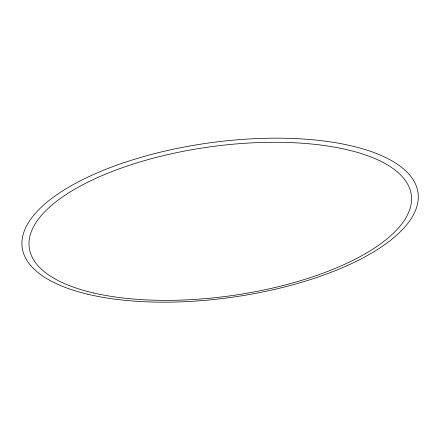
<?xml version="1.0" encoding="UTF-8"?>
<svg xmlns="http://www.w3.org/2000/svg" width="440" height="440" viewBox="0 0 440 440"><rect width="100%" height="100%" fill="white"/><g stroke="black" fill="none" stroke-linecap="round" stroke-linejoin="round"><path stroke-width="0.66" d="M87.945 294.277A199.804 78.017 -7.9 0 0 414.09 213.527A199.804 78.017 -7.9 0 0 158.246 152.702A199.804 78.017 -7.9 0 0 87.945 294.277M93.748 293.007A192.841 75.174 -7.9 0 0 407.77 214.302A192.841 75.174 -7.9 0 0 159.242 156.656A192.841 75.174 -7.9 0 0 93.748 293.007"/></g></svg>
